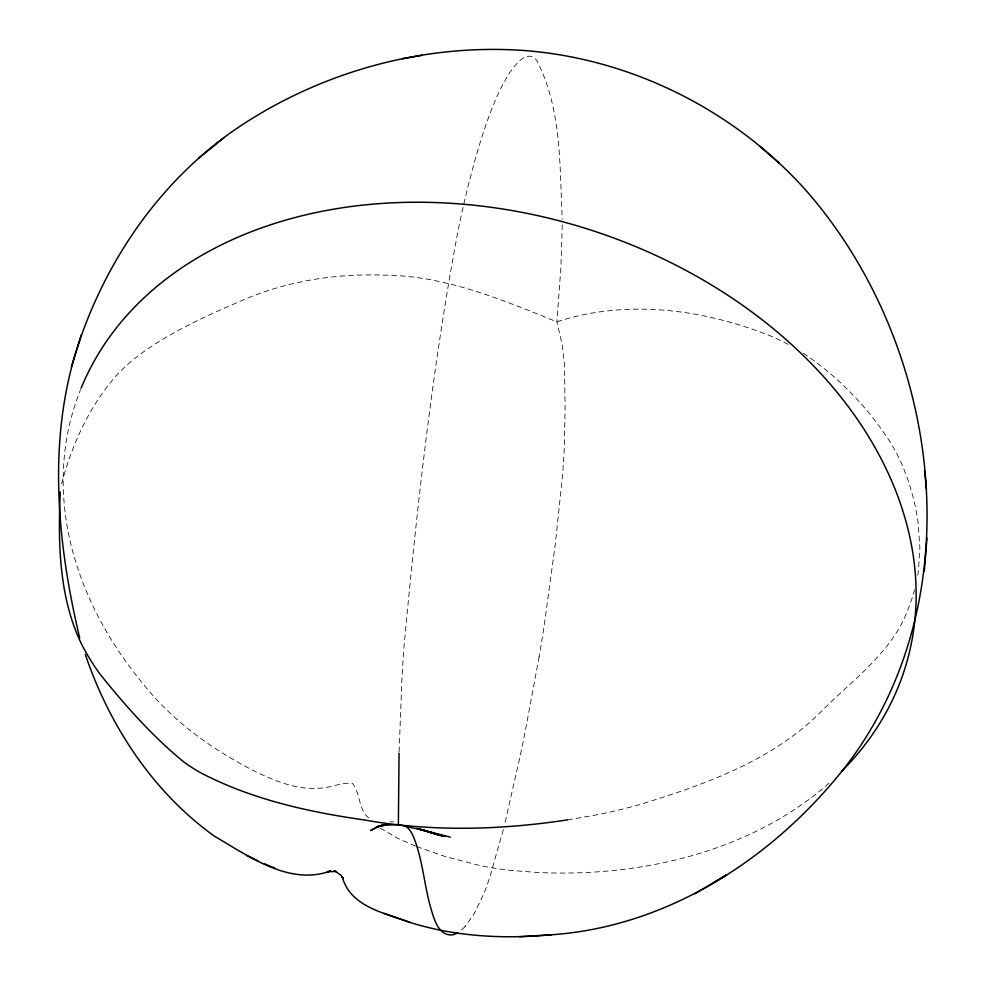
<?xml version="1.0" encoding="UTF-8"?>
<svg xmlns="http://www.w3.org/2000/svg" width="986" height="986" viewBox="0 0 986 986"><rect width="100%" height="100%" fill="white"/><g stroke="black" fill="none" stroke-linecap="round" stroke-linejoin="round"><path stroke-width="0.74" stroke-dasharray="4.93 3.7" d="M562.291 224.857L560.935 267.083L556.88 321.83L562.082 343.917L564.436 364.463L565.114 408.377L564.325 446.387A144.018 22.111 -84.2 0 1 562.501 475.905L555.254 544.469L544.025 626.652A388.669 66.481 -84.1 0 1 539.169 656.688M399.096 751.8L402.066 676.039A353.949 62.414 -83.8 0 1 404.198 644.363C417.066 506.607 432.213 368.739 457.652 232.671A355.453 62.056 -84.5 0 1 468.301 185.282L474.13 163.109A392.218 67.714 -84.4 0 1 490.658 111.849L494.886 101.311A372.363 64.546 -84.5 0 1 501.196 87.557L507.383 76.378A414.638 71.411 -84.3 0 1 515.247 65.372C519.523 60.466 526.66 53.219 533.623 57.496A220.42 38.06 -85.2 0 1 536.84 60.639C561.971 109.138 559.53 166.227 562.266 219.36M539.169 656.688L525.057 732.241A889.655 182.891 -85.2 0 1 519.955 756.989L504.598 824.506M61.625 483.732C72.027 444.279 89.689 405.431 117.014 374.766A225.363 134.059 -5.6 0 1 134.441 358.756C157.205 340.577 183.31 327.229 209.537 314.842A733.485 500.814 0.8 0 1 237.811 302.345C283.401 281.651 333.687 273.332 383.542 275.143C444.378 275.291 501.443 299.547 556.88 321.83C626.615 298.992 701.995 309.049 769.092 335.351A198.58 119.183 0.8 0 1 790.267 345.457M503.341 829.546L489.771 877.417A229.22 37.899 -83.4 0 1 483.436 894.659L473.835 914.293L465.035 926.483M567.529 819.859L594.373 815.286A393.858 253.932 -2.3 0 0 638.435 804.921C704.743 784.708 773.924 760.379 823.273 709.427C854.689 678.195 893.427 650.92 908.759 607.401A363.551 232.573 -1 0 0 913.775 592.635A360.753 230.81 -0.9 0 0 914.589 589.69M390.037 821.843L393.525 821.868M415.402 846.062L397.629 838.248L379.869 827.87M416.721 846.592L445.167 856.551L479.492 865.425A241.853 170.405 16.2 0 0 509.737 870.318L537.875 872.511A435.368 323.79 17.5 0 0 830.187 782.132M803.294 353.247C838.359 376.714 868.432 407.847 891.011 443.466A390.949 247.597 -1.7 0 1 902.634 465.91L908.722 481.92L913.492 498.522A553.084 353.271 -5 0 1 918.176 523.603L919.864 547.649L918.459 570.438A360.753 230.81 -0.9 0 1 917.263 577.87M368.764 818.047C358.189 809.136 360.494 793.262 352.52 783.402C341.045 781.972 330.002 788.369 318.416 788.233C295.171 789.798 273.147 780.222 252.724 770.251C213.001 749.656 175.619 723.219 146.926 688.561A435.368 323.79 17.5 0 1 80.581 389.532M465.035 926.47A394.277 67.122 -84 0 1 459.094 931.819"/><path stroke-width="1.48" d="M424.572 830.569L398.369 824.666L399.059 753.181M335.289 871.217L340.823 875.1L343.288 878.575L342.253 876.776C350.252 906.997 384.996 913.036 410.139 922.477C455.668 936.7 504.031 939.202 551.31 934.777C668.939 926.729 775.132 856.945 846.296 765.691C974.969 596.863 941.371 344.397 805.624 190.015C734.841 111.073 633.912 59.998 528.176 50.828C426.839 42.608 323.371 70.61 238.932 126.984C160.545 179.649 104.405 261.647 76.205 351.127C47.501 444.07 57.595 544.802 79.706 638.028M924.313 571.067L926.963 538.097M60.257 491.965C58.063 541.721 58.852 594.385 79.829 640.53A414.786 264.408 -2.7 0 0 100.732 675.04C125.752 706.112 152.547 736.345 183.47 761.673A181.177 122.794 -6.7 0 0 202.266 773.616C252.515 799.498 308.335 811.996 363.957 819.884C431.215 831.913 500.185 830.15 567.529 819.859M71.362 366.804L81.37 334.759M199.061 157.859L224.032 137.633M694.736 893.871L726.633 874.915L713.753 882.556M378.242 826.157L370.6 830.557L380.14 825.812L377.256 826.86L386.586 824.752M377.256 826.86L386.463 824.777L381.089 825.331L398.369 824.666M422.144 55.29L402.498 58.729M519.486 936.7L551.31 934.777M450.368 837.139L421.983 829.867L445.006 836.436L420.467 829.399L441.925 835.857L417.066 828.314M418.508 828.77L438.597 835.142M410.139 922.477L383.924 913.344M85.277 654.347C109.335 725.573 152.99 792.202 214.615 836.325C248.755 856.07 289.194 886.081 330.593 870.983L327.315 871.698L336.263 871.525L334.057 870.626M264.223 863.773L275.279 868.259M246.488 855.367L257.814 860.901M405.677 826.28L407.711 827.895A247.732 47.254 -81.3 0 1 412.851 835.302C422.649 858.412 423.931 883.961 430.759 907.958C433.926 918.385 437.957 935.492 451.798 934.925A394.277 67.122 -84 0 0 457.615 932.781M759.503 146.014L778.866 162.875M924.646 471.271L926.372 488.834M81.086 388.287A435.368 323.79 17.5 0 1 673.167 263.78A435.368 323.79 17.5 0 1 841.921 771.027"/></g></svg>
